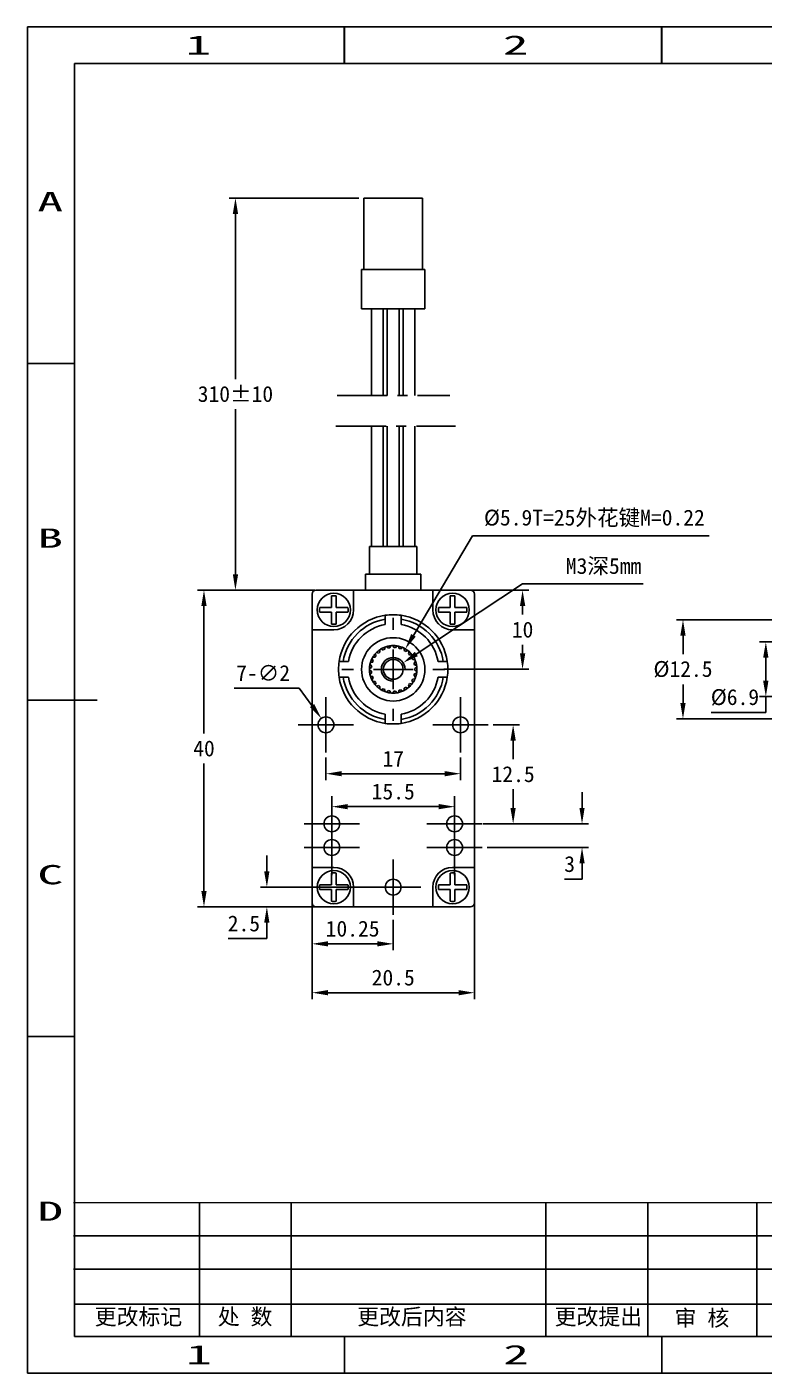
# Model space of a CAD drawing. Header units: millimetres. Extents: x 453 to 694, y 48 to 218.
# Drawn here: x 453.3 to 546.4, y 48.3 to 218.3 of the extents above; entities that cross this region are included whole.
import ezdxf
from ezdxf.enums import TextEntityAlignment as Align

# ---------------------------------------------------------------- set-up
doc = ezdxf.new("R2010")
doc.units = ezdxf.units.MM
doc.header["$PDSIZE"] = -1
doc.linetypes.add('CENTER', pattern=[10.16, 6.35, -1.27, 1.27, -1.27])
for name, color, linetype in [('中心线', 6, 'CENTER'), ('图框', 7, 'Continuous'), ('标注', 5, 'Continuous')]:
    doc.layers.add(name, color=color, linetype=linetype)
doc.styles.add('style1', font='', dxfattribs={"height": 3.5})
doc.styles.get('style1').set_extended_font_data('FangSong_GB2312')
doc.dimstyles.new('副本 Standard', dxfattribs={"dimtxt": 2, "dimasz": 2, "dimexe": 0.8, "dimexo": 0.625, "dimgap": 0.9, "dimtad": 1, "dimtih": 1, "dimtoh": 1, "dimdsep": 46, "dimtxsty": 'Standard', "dimcen": 0.09, "dimclrd": 5, "dimclre": 5, "dimadec": 3, "dimazin": 2, "dimtfac": 1, "dimtdec": 4, "dimtofl": 0, "dimtmove": 0, "dimatfit": 3, "dimfxl": 0, "dimtolj": 1, "dimtzin": 0, "dimarcsym": 0})

# ---------------------------------------------------------------- blocks, each defined once
blk = doc.blocks.new('SW_CENTERMARKSYMBOL_0')
at = {"layer": '图框', "color": 0}
for p, q in [((0, 5), (0, 6.5)), ((0, 0), (0, 2.5)), ((-5, 0), (-6.5, 0)), ((0, 0), (-2.5, 0)), ((0, 0), (0, -2.5)), ((0, 0), (2.5, 0)), ((5, 0), (6.5, 0)), ((0, -5), (0, -6.5))]:
    blk.add_line(p, q, dxfattribs=at)
blk = doc.blocks.new('SW_CENTERMARKSYMBOL_1')
at = {"layer": '图框', "color": 0}
for p, q in [((0, 2.5), (0, 3.5)), ((0, 0), (0, 2.5)), ((-2.5, 0), (-3.5, 0)), ((0, 0), (-2.5, 0)), ((0, 0), (0, -2.5)), ((0, 0), (2.5, 0)), ((2.5, 0), (3.5, 0)), ((0, -2.5), (0, -3.5))]:
    blk.add_line(p, q, dxfattribs=at)
blk = doc.blocks.new('SW_CENTERMARKSYMBOL_2')
at = {"layer": '图框', "color": 0}
for p, q in [((0, 2.5), (0, 3.5)), ((0, 0), (0, 2.5)), ((-2.5, 0), (-3.5, 0)), ((0, 0), (-2.5, 0)), ((0, 0), (0, -2.5)), ((0, 0), (2.5, 0)), ((2.5, 0), (3.5, 0)), ((0, -2.5), (0, -3.5))]:
    blk.add_line(p, q, dxfattribs=at)
blk = doc.blocks.new('SW_CENTERMARKSYMBOL_3')
at = {"layer": '图框', "color": 0}
for p, q in [((0, 2.5), (0, 3.5)), ((0, 0), (0, 2.5)), ((-2.5, 0), (-3.5, 0)), ((0, 0), (-2.5, 0)), ((0, 0), (0, -2.5)), ((0, 0), (2.5, 0)), ((2.5, 0), (3.5, 0)), ((0, -2.5), (0, -3.5))]:
    blk.add_line(p, q, dxfattribs=at)
blk = doc.blocks.new('SW_CENTERMARKSYMBOL_4')
at = {"layer": '图框', "color": 0}
for p, q in [((0, 2.5), (0, 3.5)), ((0, 0), (0, 2.5)), ((-2.5, 0), (-3.5, 0)), ((0, 0), (-2.5, 0)), ((0, 0), (0, -2.5)), ((0, 0), (2.5, 0)), ((2.5, 0), (3.5, 0)), ((0, -2.5), (0, -3.5))]:
    blk.add_line(p, q, dxfattribs=at)
blk = doc.blocks.new('SW_CENTERMARKSYMBOL_5')
at = {"layer": '图框', "color": 0}
for p, q in [((0, 2.5), (0, 3.5)), ((0, 0), (0, 2.5)), ((-2.5, 0), (-3.5, 0)), ((0, 0), (-2.5, 0)), ((0, 0), (0, -2.5)), ((0, 0), (2.5, 0)), ((2.5, 0), (3.5, 0)), ((0, -2.5), (0, -3.5))]:
    blk.add_line(p, q, dxfattribs=at)
blk = doc.blocks.new('SW_CENTERMARKSYMBOL_6')
at = {"layer": '图框', "color": 0}
for p, q in [((0, 2.5), (0, 3.5)), ((0, 0), (0, 2.5)), ((-2.5, 0), (-3.5, 0)), ((0, 0), (-2.5, 0)), ((0, 0), (0, -2.5)), ((0, 0), (2.5, 0)), ((2.5, 0), (3.5, 0)), ((0, -2.5), (0, -3.5))]:
    blk.add_line(p, q, dxfattribs=at)
blk = doc.blocks.new('SW_CENTERMARKSYMBOL_7')
at = {"layer": '图框', "color": 0}
for p, q in [((0, 2.5), (0, 3.5)), ((0, 0), (0, 2.5)), ((-2.5, 0), (-3.5, 0)), ((0, 0), (-2.5, 0)), ((0, 0), (0, -2.5)), ((0, 0), (2.5, 0)), ((2.5, 0), (3.5, 0)), ((0, -2.5), (0, -3.5))]:
    blk.add_line(p, q, dxfattribs=at)
blk = doc.blocks.new('*D108')
at = {"layer": 'Defpoints', "color": 0}
for p in [(490.34, 147.15), (475.69, 107.15), (490.34, 107.15)]:
    blk.add_point(p, dxfattribs=at)
at = {"layer": '标注', "color": 5, "lineweight": -2}
for p, q in [((489.72, 147.15), (474.89, 147.15)), ((475.69, 145.15), (475.69, 129.05)), ((475.69, 109.15), (475.69, 125.25)), ((489.72, 107.15), (474.89, 107.15))]:
    blk.add_line(p, q, dxfattribs=at)
at = {"layer": '标注', "color": 5}
for points in [[(475.36, 145.15), (476.02, 145.15), (475.69, 147.15)], [(475.36, 109.15), (476.02, 109.15), (475.69, 107.15)]]:
    blk.add_solid(points, dxfattribs=at)
at = {"layer": '标注', "color": 0, "insert": (475.69, 127.15), "char_height": 2, "attachment_point": 5}
blk.add_mtext('\\A1;40', dxfattribs=at)
blk = doc.blocks.new('*D109')
at = {"layer": 'Defpoints', "color": 0}
for p in [(489.34, 108.42), (509.84, 108.42), (509.84, 96.32)]:
    blk.add_point(p, dxfattribs=at)
at = {"layer": '标注', "color": 5, "lineweight": -2}
for p, q in [((489.34, 107.8), (489.34, 95.52)), ((509.84, 107.8), (509.84, 95.52)), ((491.34, 96.32), (507.84, 96.32))]:
    blk.add_line(p, q, dxfattribs=at)
at = {"layer": '标注', "color": 5}
for points in [[(491.34, 96.65), (491.34, 95.99), (489.34, 96.32)], [(507.84, 96.65), (507.84, 95.99), (509.84, 96.32)]]:
    blk.add_solid(points, dxfattribs=at)
at = {"layer": '标注', "color": 0, "insert": (499.59, 98.22), "char_height": 2, "attachment_point": 5}
blk.add_mtext('\\A1;20.5', dxfattribs=at)
blk = doc.blocks.new('*D110')
at = {"layer": 'Defpoints', "color": 0}
for p in [(489.34, 108.42), (499.59, 106.15), (489.34, 102.49)]:
    blk.add_point(p, dxfattribs=at)
at = {"layer": '标注', "color": 5, "lineweight": -2}
for p, q in [((489.34, 107.8), (489.34, 101.69)), ((499.59, 105.52), (499.59, 101.69)), ((497.59, 102.49), (491.34, 102.49))]:
    blk.add_line(p, q, dxfattribs=at)
at = {"layer": '标注', "color": 5}
for points in [[(491.34, 102.82), (491.34, 102.16), (489.34, 102.49)], [(497.59, 102.82), (497.59, 102.16), (499.59, 102.49)]]:
    blk.add_solid(points, dxfattribs=at)
at = {"layer": '标注', "color": 0, "insert": (494.46, 104.39), "char_height": 2, "attachment_point": 5}
blk.add_mtext('\\A1;10.25', dxfattribs=at)
blk = doc.blocks.new('*D111')
at = {"layer": 'Defpoints', "color": 0}
for p in [(503.09, 109.65), (483.63, 107.15), (490.74, 107.15)]:
    blk.add_point(p, dxfattribs=at)
at = {"layer": '标注', "color": 5, "lineweight": -2}
for p, q in [((483.63, 111.65), (483.63, 113.65)), ((502.46, 109.65), (482.83, 109.65)), ((490.11, 107.15), (482.83, 107.15)), ((483.63, 105.15), (483.63, 103.15)), ((483.63, 103.15), (478.73, 103.15))]:
    blk.add_line(p, q, dxfattribs=at)
at = {"layer": '标注', "color": 5}
for points in [[(483.29, 111.65), (483.96, 111.65), (483.63, 109.65)], [(483.29, 105.15), (483.96, 105.15), (483.63, 107.15)]]:
    blk.add_solid(points, dxfattribs=at)
at = {"layer": '标注', "color": 0, "insert": (480.73, 105.05), "char_height": 2, "attachment_point": 5}
blk.add_mtext('\\A1;2.5', dxfattribs=at)
blk = doc.blocks.new('*D112')
at = {"layer": 'Defpoints', "color": 0}
for p in [(510.84, 117.65), (510.84, 114.65), (523.43, 114.65)]:
    blk.add_point(p, dxfattribs=at)
at = {"layer": '标注', "color": 5, "lineweight": -2}
for p, q in [((523.43, 119.65), (523.43, 121.65)), ((511.46, 117.65), (524.23, 117.65)), ((511.46, 114.65), (524.23, 114.65)), ((523.43, 112.65), (523.43, 110.65)), ((523.43, 110.65), (521.2, 110.65))]:
    blk.add_line(p, q, dxfattribs=at)
at = {"layer": '标注', "color": 5}
for points in [[(523.1, 119.65), (523.76, 119.65), (523.43, 117.65)], [(523.1, 112.65), (523.76, 112.65), (523.43, 114.65)]]:
    blk.add_solid(points, dxfattribs=at)
at = {"layer": '标注', "color": 0, "insert": (521.86, 112.55), "char_height": 2, "attachment_point": 5}
blk.add_mtext('\\A1;3', dxfattribs=at)
blk = doc.blocks.new('*D113')
at = {"layer": 'Defpoints', "color": 0}
for p in [(511.59, 130.15), (510.34, 117.65), (514.73, 117.65)]:
    blk.add_point(p, dxfattribs=at)
at = {"layer": '标注', "color": 5, "lineweight": -2}
for p, q in [((512.21, 130.15), (515.53, 130.15)), ((514.73, 128.15), (514.73, 125.8)), ((514.73, 119.65), (514.73, 122)), ((510.96, 117.65), (515.53, 117.65))]:
    blk.add_line(p, q, dxfattribs=at)
at = {"layer": '标注', "color": 5}
for points in [[(514.39, 128.15), (515.06, 128.15), (514.73, 130.15)], [(514.39, 119.65), (515.06, 119.65), (514.73, 117.65)]]:
    blk.add_solid(points, dxfattribs=at)
at = {"layer": '标注', "color": 0, "insert": (514.73, 123.9), "char_height": 2, "attachment_point": 5}
blk.add_mtext('\\A1;12.5', dxfattribs=at)
blk = doc.blocks.new('*D114')
at = {"layer": 'Defpoints', "color": 0}
for p in [(491.09, 126.65), (508.09, 126.65), (491.09, 123.97)]:
    blk.add_point(p, dxfattribs=at)
at = {"layer": '标注', "color": 5, "lineweight": -2}
for p, q in [((491.09, 126.02), (491.09, 123.17)), ((508.09, 126.02), (508.09, 123.17)), ((506.09, 123.97), (493.09, 123.97))]:
    blk.add_line(p, q, dxfattribs=at)
at = {"layer": '标注', "color": 5}
for points in [[(493.09, 124.3), (493.09, 123.64), (491.09, 123.97)], [(506.09, 124.3), (506.09, 123.64), (508.09, 123.97)]]:
    blk.add_solid(points, dxfattribs=at)
at = {"layer": '标注', "color": 0, "insert": (499.59, 125.87), "char_height": 2, "attachment_point": 5}
blk.add_mtext('\\A1;17', dxfattribs=at)
blk = doc.blocks.new('*D115')
at = {"layer": 'Defpoints', "color": 0}
for p in [(507.34, 119.81), (491.84, 112.82), (507.34, 112.82)]:
    blk.add_point(p, dxfattribs=at)
at = {"layer": '标注', "color": 5, "lineweight": -2}
for p, q in [((491.84, 113.45), (491.84, 120.61)), ((493.84, 119.81), (505.34, 119.81)), ((507.34, 113.45), (507.34, 120.61))]:
    blk.add_line(p, q, dxfattribs=at)
at = {"layer": '标注', "color": 5}
for points in [[(493.84, 120.14), (493.84, 119.48), (491.84, 119.81)], [(505.34, 120.14), (505.34, 119.48), (507.34, 119.81)]]:
    blk.add_solid(points, dxfattribs=at)
at = {"layer": '标注', "color": 0, "insert": (499.59, 121.71), "char_height": 2, "attachment_point": 5}
blk.add_mtext('\\A1;15.5', dxfattribs=at)
blk = doc.blocks.new('*D116')
at = {"layer": 'Defpoints', "color": 0}
for p in [(504.59, 147.15), (515.92, 147.15), (505.34, 137.15)]:
    blk.add_point(p, dxfattribs=at)
at = {"layer": '标注', "color": 5, "lineweight": -2}
for p, q in [((505.21, 147.15), (516.72, 147.15)), ((515.92, 145.15), (515.92, 144.05)), ((515.92, 139.15), (515.92, 140.25)), ((505.96, 137.15), (516.72, 137.15))]:
    blk.add_line(p, q, dxfattribs=at)
at = {"layer": '标注', "color": 5}
for points in [[(515.59, 145.15), (516.26, 145.15), (515.92, 147.15)], [(515.59, 139.15), (516.26, 139.15), (515.92, 137.15)]]:
    blk.add_solid(points, dxfattribs=at)
at = {"layer": '标注', "color": 0, "insert": (515.92, 142.15), "char_height": 2, "attachment_point": 5}
blk.add_mtext('\\A1;10', dxfattribs=at)
blk = doc.blocks.new('*D117')
at = {"layer": 'Defpoints', "color": 0}
for p in [(490.5, 130.96), (491.67, 129.34)]:
    blk.add_point(p, dxfattribs=at)
at = {"layer": '标注', "color": 5, "lineweight": -2}
for p, q in [((479.5, 134.78), (487.73, 134.78)), ((487.73, 134.78), (489.33, 132.58)), ((491, 130.15), (491.18, 130.15)), ((491.09, 130.06), (491.09, 130.24))]:
    blk.add_line(p, q, dxfattribs=at)
at = {"layer": '标注', "color": 5}
blk.add_solid([(489.6, 132.77), (489.06, 132.38), (490.5, 130.96)], dxfattribs=at)
at = {"layer": '标注', "color": 0, "insert": (483.16, 136.68), "char_height": 2, "attachment_point": 5}
blk.add_mtext('\\A1;7-∅2', dxfattribs=at)
blk = doc.blocks.new('*D122')
at = {"layer": 'Defpoints', "color": 0}
for p in [(562.22, 140.6), (546.64, 133.7), (562.22, 133.7)]:
    blk.add_point(p, dxfattribs=at)
at = {"layer": '标注', "color": 5, "lineweight": -2}
for p, q in [((561.59, 140.6), (545.84, 140.6)), ((546.64, 138.6), (546.64, 135.7)), ((561.59, 133.7), (545.84, 133.7)), ((546.64, 133.7), (546.64, 131.7)), ((546.64, 131.7), (539.74, 131.7))]:
    blk.add_line(p, q, dxfattribs=at)
at = {"layer": '标注', "color": 5}
for points in [[(546.3, 138.6), (546.97, 138.6), (546.64, 140.6)], [(546.3, 135.7), (546.97, 135.7), (546.64, 133.7)]]:
    blk.add_solid(points, dxfattribs=at)
at = {"layer": '标注', "color": 0, "insert": (542.74, 133.6), "char_height": 2, "attachment_point": 5}
blk.add_mtext('\\A1;%%C6.9', dxfattribs=at)
blk = doc.blocks.new('*D123')
at = {"layer": 'Defpoints', "color": 0}
for p in [(562.32, 143.4), (536.18, 130.9), (562.32, 130.9)]:
    blk.add_point(p, dxfattribs=at)
at = {"layer": '标注', "color": 5, "lineweight": -2}
for p, q in [((561.69, 143.4), (535.38, 143.4)), ((536.18, 141.4), (536.18, 139.05)), ((536.18, 132.9), (536.18, 135.25)), ((561.69, 130.9), (535.38, 130.9))]:
    blk.add_line(p, q, dxfattribs=at)
at = {"layer": '标注', "color": 5}
for points in [[(535.84, 141.4), (536.51, 141.4), (536.18, 143.4)], [(535.84, 132.9), (536.51, 132.9), (536.18, 130.9)]]:
    blk.add_solid(points, dxfattribs=at)
at = {"layer": '标注', "color": 0, "insert": (536.18, 137.15), "char_height": 2, "attachment_point": 5}
blk.add_mtext('\\A1;%%C12.5', dxfattribs=at)
blk = doc.blocks.new('*D131')
at = {"layer": 'Defpoints', "color": 0}
for p in [(479.66, 196.65), (495.89, 196.65), (490.34, 147.15)]:
    blk.add_point(p, dxfattribs=at)
at = {"layer": '标注', "color": 5, "lineweight": -2}
for p, q in [((495.26, 196.65), (478.86, 196.65)), ((479.66, 194.65), (479.66, 173.8)), ((479.66, 149.15), (479.66, 170)), ((489.72, 147.15), (478.86, 147.15))]:
    blk.add_line(p, q, dxfattribs=at)
at = {"layer": '标注', "color": 5}
for points in [[(479.33, 194.65), (480, 194.65), (479.66, 196.65)], [(479.33, 149.15), (480, 149.15), (479.66, 147.15)]]:
    blk.add_solid(points, dxfattribs=at)
at = {"layer": '标注', "color": 0, "insert": (479.66, 171.9), "char_height": 2, "attachment_point": 5}
blk.add_mtext('\\A1;310%%P10', dxfattribs=at)
blk = doc.blocks.new('*D132')
at = {"layer": 'Defpoints', "color": 0}
for p in [(500.84, 137.97), (498.34, 136.32)]:
    blk.add_point(p, dxfattribs=at)
at = {"layer": '标注', "color": 5, "lineweight": -2}
for p, q in [((515.9, 147.96), (502.5, 139.08)), ((531.14, 147.96), (515.9, 147.96)), ((499.5, 137.15), (499.68, 137.15)), ((499.59, 137.06), (499.59, 137.24))]:
    blk.add_line(p, q, dxfattribs=at)
at = {"layer": '标注', "color": 5}
blk.add_solid([(502.32, 139.36), (502.69, 138.8), (500.84, 137.97)], dxfattribs=at)
at = {"layer": '标注', "color": 0, "insert": (526.15, 150.1), "char_height": 2, "attachment_point": 5}
blk.add_mtext('\\A1;{\\fSimSun|b0|i0|c134|p2;M3深5mm}', dxfattribs=at)
blk = doc.blocks.new('*D133')
at = {"layer": 'Defpoints', "color": 0}
for p in [(501.12, 139.73), (498.05, 134.57)]:
    blk.add_point(p, dxfattribs=at)
at = {"layer": '标注', "color": 5, "lineweight": -2}
for p, q in [((509.6, 153.99), (502.14, 141.44)), ((539.49, 153.99), (509.6, 153.99)), ((499.5, 137.15), (499.68, 137.15)), ((499.59, 137.06), (499.59, 137.24))]:
    blk.add_line(p, q, dxfattribs=at)
blk.add_arc((499.59, 137.15), 3, 333.6442, 74.5604, dxfattribs=at)
at = {"layer": '标注', "color": 5}
blk.add_solid([(501.85, 141.61), (502.43, 141.27), (501.12, 139.73)], dxfattribs=at)
at = {"layer": '标注', "color": 0, "insert": (524.99, 156.19), "char_height": 2, "attachment_point": 5}
blk.add_mtext('\\A1;%%C{\\fSimSun|b0|i0|c134|p2;5.9T=25外花键M=0.22}', dxfattribs=at)

msp = doc.modelspace()

# ---------------------------------------------------------------- linework, layer by layer
at = {"color": 5, "linetype": 'Continuous'}
for p, q in [((453.393, 48.296), (453.393, 218.256)), ((453.393, 218.256), (693.766, 218.256)), ((493.393, 213.637), (493.393, 218.256)), ((493.455, 218.256), (493.455, 213.637)), ((533.455, 213.637), (533.455, 218.256)), ((533.517, 218.256), (533.517, 213.637)), ((453.331, 213.637), (453.393, 213.637)), ((453.393, 175.766), (459.321, 175.766)), ((453.393, 133.276), (462.199, 133.276)), ((453.393, 90.786), (459.321, 90.786)), ((475.128, 69.843), (475.128, 52.915)), ((486.71, 69.843), (486.71, 52.915)), ((518.875, 69.843), (518.875, 52.915)), ((531.753, 69.843), (531.753, 52.915)), ((545.496, 69.843), (545.496, 52.915)), ((459.221, 65.644), (573.541, 65.644)), ((459.221, 61.401), (573.541, 61.401)), ((459.321, 57.004), (573.541, 57.004)), ((493.455, 48.296), (493.455, 52.915)), ((533.517, 48.296), (533.517, 52.915)), ((453.393, 48.296), (693.766, 48.296))]:
    msp.add_line(p, q, dxfattribs=at)
at = {"color": 7, "linetype": 'Continuous'}
for p, q in [((459.321, 213.637), (459.321, 52.915)), ((459.321, 213.637), (685.672, 213.637)), ((459.321, 52.915), (685.672, 52.915))]:
    msp.add_line(p, q, dxfattribs=at)
at = {"color": 7, "linetype": 'Continuous', "lineweight": 25}
for p, q in [((495.887, 196.646), (495.887, 187.646)), ((495.887, 196.646), (503.287, 196.646)), ((503.287, 196.646), (503.287, 187.646)), ((495.587, 187.646), (503.587, 187.646)), ((495.587, 187.646), (495.587, 182.646)), ((503.587, 187.646), (503.587, 182.646)), ((495.587, 182.646), (503.587, 182.646)), ((496.837, 182.646), (496.837, 171.736)), ((498.337, 171.736), (498.337, 182.646)), ((498.837, 182.646), (498.837, 171.736)), ((500.337, 171.736), (500.337, 182.646)), ((500.837, 182.646), (500.837, 171.736)), ((502.337, 171.736), (502.337, 182.646)), ((496.837, 167.856), (496.837, 152.646)), ((498.337, 152.646), (498.337, 167.856)), ((498.837, 167.856), (498.837, 152.646)), ((500.337, 152.646), (500.337, 167.856)), ((500.837, 167.856), (500.837, 152.646)), ((502.337, 152.646), (502.337, 167.856)), ((496.587, 152.646), (496.587, 149.146)), ((496.587, 152.646), (502.587, 152.646)), ((502.587, 152.646), (502.587, 149.146)), ((496.087, 149.146), (503.087, 149.146)), ((496.087, 149.146), (496.087, 147.146)), ((503.087, 149.146), (503.087, 147.146)), ((489.337, 146.646), (489.337, 142.146)), ((494.587, 147.146), (489.837, 147.146)), ((491.787, 146.421), (491.787, 144.946)), ((492.387, 144.946), (492.387, 146.421)), ((504.587, 147.146), (494.587, 147.146)), ((494.587, 144.646), (494.587, 147.146)), ((504.587, 147.146), (504.587, 144.646)), ((509.337, 147.146), (504.587, 147.146)), ((506.787, 146.421), (506.787, 144.946)), ((507.387, 144.946), (507.387, 146.421)), ((509.837, 142.146), (509.837, 146.646)), ((491.787, 144.946), (490.313, 144.946)), ((493.862, 144.946), (492.387, 144.946)), ((506.787, 144.946), (505.313, 144.946)), ((508.862, 144.946), (507.387, 144.946)), ((490.313, 144.346), (491.787, 144.346)), ((491.787, 144.346), (491.787, 142.871)), ((492.387, 142.871), (492.387, 144.346)), ((492.387, 144.346), (493.862, 144.346)), ((498.587, 143.467), (498.587, 142.808)), ((500.587, 142.808), (500.587, 143.467)), ((505.313, 144.346), (506.787, 144.346)), ((506.787, 144.346), (506.787, 142.871)), ((507.387, 144.346), (508.862, 144.346)), ((507.387, 142.871), (507.387, 144.346)), ((489.337, 142.146), (489.337, 112.146)), ((489.337, 142.146), (492.087, 142.146)), ((507.087, 142.146), (509.837, 142.146)), ((509.837, 112.146), (509.837, 142.146)), ((497.917, 139.33), (497.88, 139.613)), ((498.083, 139.741), (498.322, 139.588)), ((498.513, 139.677), (498.547, 139.96)), ((498.775, 140.034), (498.969, 139.826)), ((499.176, 139.865), (499.279, 140.13)), ((499.519, 140.145), (499.655, 139.895)), ((499.865, 139.882), (500.031, 140.113)), ((500.267, 140.068), (500.337, 139.792)), ((500.537, 139.727), (500.755, 139.909)), ((500.972, 139.807), (500.971, 139.523)), ((501.149, 139.41), (501.406, 139.532)), ((501.591, 139.379), (501.519, 139.104)), ((493.925, 138.146), (493.266, 138.146)), ((496.874, 137.595), (496.654, 137.775)), ((496.714, 138.008), (496.994, 138.06)), ((497.071, 138.255), (496.903, 138.485)), ((497.018, 138.695), (497.302, 138.676)), ((497.426, 138.846), (497.32, 139.11)), ((497.484, 139.285), (497.755, 139.196)), ((501.663, 138.95), (501.942, 139.005)), ((502.083, 138.811), (501.945, 138.562)), ((502.046, 138.378), (502.33, 138.361)), ((502.419, 138.138), (502.223, 137.931)), ((502.275, 137.727), (502.546, 137.641)), ((505.909, 138.146), (505.25, 138.146)), ((493.266, 136.146), (493.925, 136.146)), ((496.59, 137.266), (496.848, 137.386)), ((496.848, 136.906), (496.59, 137.026)), ((496.654, 136.517), (496.874, 136.697)), ((496.994, 136.232), (496.714, 136.284)), ((496.903, 135.807), (497.071, 136.036)), ((502.223, 136.361), (502.419, 136.154)), ((502.546, 136.651), (502.275, 136.564)), ((502.576, 137.403), (502.335, 137.251)), ((502.335, 137.041), (502.576, 136.889)), ((505.25, 136.146), (505.909, 136.146)), ((497.302, 135.616), (497.018, 135.597)), ((497.32, 135.181), (497.426, 135.446)), ((497.755, 135.096), (497.484, 135.006)), ((497.88, 134.679), (497.917, 134.962)), ((498.322, 134.704), (498.083, 134.551)), ((498.547, 134.332), (498.513, 134.615)), ((498.969, 134.466), (498.775, 134.258)), ((499.279, 134.162), (499.176, 134.427)), ((499.655, 134.397), (499.519, 134.147)), ((500.031, 134.179), (499.865, 134.41)), ((500.337, 134.5), (500.267, 134.224)), ((500.755, 134.383), (500.537, 134.565)), ((500.971, 134.769), (500.972, 134.485)), ((501.406, 134.76), (501.149, 134.882)), ((501.519, 135.188), (501.591, 134.913)), ((501.942, 135.287), (501.663, 135.342)), ((501.945, 135.73), (502.083, 135.481)), ((502.33, 135.931), (502.046, 135.914)), ((498.587, 131.484), (498.587, 130.825)), ((500.587, 130.825), (500.587, 131.484)), ((492.087, 112.146), (489.337, 112.146)), ((489.337, 112.146), (489.337, 107.646)), ((491.787, 111.421), (491.787, 109.946)), ((492.387, 109.946), (492.387, 111.421)), ((506.787, 111.421), (506.787, 109.946)), ((509.837, 112.146), (507.087, 112.146)), ((507.387, 109.946), (507.387, 111.421)), ((509.837, 107.646), (509.837, 112.146)), ((491.787, 109.946), (490.313, 109.946)), ((490.313, 109.346), (491.787, 109.346)), ((491.787, 109.346), (491.787, 107.871)), ((493.862, 109.946), (492.387, 109.946)), ((492.387, 107.871), (492.387, 109.346)), ((492.387, 109.346), (493.862, 109.346)), ((494.587, 107.146), (494.587, 109.646)), ((504.587, 109.646), (504.587, 107.146)), ((506.787, 109.946), (505.313, 109.946)), ((505.313, 109.346), (506.787, 109.346)), ((506.787, 109.346), (506.787, 107.871)), ((508.862, 109.946), (507.387, 109.946)), ((507.387, 107.871), (507.387, 109.346)), ((507.387, 109.346), (508.862, 109.346)), ((489.837, 107.146), (494.587, 107.146)), ((494.587, 107.146), (504.587, 107.146)), ((504.587, 107.146), (509.337, 107.146))]:
    msp.add_line(p, q, dxfattribs=at)
for p, q in [((459.321, 97.597), (459.321, 52.915)), ((459.321, 52.915), (520.375, 52.915)), ((520.375, 52.915), (573.226, 52.915))]:
    msp.add_line(p, q)
for centre, radius in [((492.087, 144.646), 2.1), ((507.087, 144.646), 2.1), ((499.587, 137.146), 4), ((499.587, 137.146), 1.25), ((491.087, 130.146), 1), ((508.087, 130.146), 1), ((491.837, 117.646), 1), ((507.337, 117.646), 1), ((491.837, 114.646), 1), ((507.337, 114.646), 1), ((492.087, 109.646), 2.1), ((499.587, 109.646), 1), ((507.087, 109.646), 2.1)]:
    msp.add_circle(centre, radius, dxfattribs=at)
for centre, radius, start, end in [((489.837, 146.646), 0.5, 90, 180), ((492.087, 144.646), 1.8, 80.40593, 99.59407), ((507.087, 144.646), 1.8, 80.40593, 99.59407), ((509.337, 146.646), 0.5, 0, 90), ((492.087, 144.646), 1.8, 170.40593, 189.59407), ((492.087, 144.646), 2.5, 270, 0), ((492.087, 144.646), 1.8, 350.40593, 9.59407), ((507.087, 144.646), 2.5, 180, 270), ((507.087, 144.646), 1.8, 170.40593, 189.59407), ((507.087, 144.646), 1.8, 350.40593, 9.59407), ((492.087, 144.646), 1.8, 260.40593, 279.59407), ((499.587, 137.146), 6.9, 98.33308, 171.66692), ((499.587, 137.146), 6.4, 98.9893, 171.0107), ((499.587, 137.146), 5.75, 100.01541, 169.98459), ((499.587, 137.146), 6.9, 81.66692, 98.33308), ((499.587, 137.146), 6.9, 8.33308, 81.66692), ((499.587, 137.146), 6.4, 8.9893, 81.0107), ((499.587, 137.146), 5.75, 10.01541, 79.98459), ((507.087, 144.646), 1.8, 260.40593, 279.59407), ((499.587, 137.146), 3, 124.69244, 134.50756), ((499.587, 137.146), 3, 120.10756, 124.69244), ((499.587, 137.146), 3, 110.29244, 120.10756), ((499.587, 137.146), 2.75, 113.00673, 117.39327), ((499.587, 137.146), 3, 105.70756, 110.29244), ((499.587, 137.146), 3, 95.89244, 105.70756), ((499.587, 137.146), 2.75, 98.60673, 102.99327), ((499.587, 137.146), 3, 91.30756, 95.89244), ((499.587, 137.146), 3, 81.49244, 91.30756), ((499.587, 137.146), 2.75, 84.20673, 88.59327), ((499.587, 137.146), 3, 76.90756, 81.49244), ((499.587, 137.146), 3, 67.09244, 76.90756), ((499.587, 137.146), 2.75, 69.80673, 74.19327), ((499.587, 137.146), 3, 62.50756, 67.09244), ((499.587, 137.146), 2.75, 55.40673, 59.79327), ((499.587, 137.146), 3, 52.69244, 62.50756), ((499.587, 137.146), 3, 48.10756, 52.69244), ((499.587, 137.146), 3, 38.29244, 48.10756), ((499.587, 137.146), 6.9, 171.66692, 188.33308), ((499.587, 137.146), 3, 167.89244, 177.70756), ((499.587, 137.146), 3, 163.30756, 167.89244), ((499.587, 137.146), 3, 153.49244, 163.30756), ((499.587, 137.146), 3, 148.90756, 153.49244), ((499.587, 137.146), 2.75, 156.20673, 160.59327), ((499.587, 137.146), 3, 139.09244, 148.90756), ((499.587, 137.146), 2.75, 141.80673, 146.19327), ((499.587, 137.146), 3, 134.50756, 139.09244), ((499.587, 137.146), 2.75, 127.40673, 131.79327), ((499.587, 137.146), 1.5, 0, 270), ((499.587, 137.146), 2.75, 41.00673, 45.39327), ((499.587, 137.146), 3, 33.70756, 38.29244), ((499.587, 137.146), 2.75, 26.60673, 30.99327), ((499.587, 137.146), 3, 23.89244, 33.70756), ((499.587, 137.146), 2.75, 12.20673, 16.59327), ((499.587, 137.146), 3, 19.30756, 23.89244), ((499.587, 137.146), 3, 9.49244, 19.30756), ((499.587, 137.146), 6.9, 351.66692, 8.33308), ((499.587, 137.146), 6.9, 188.33308, 261.66692), ((499.587, 137.146), 6.4, 188.9893, 261.0107), ((499.587, 137.146), 5.75, 190.01541, 259.98459), ((499.587, 137.146), 3, 177.70756, 182.29244), ((499.587, 137.146), 3, 182.29244, 192.10756), ((499.587, 137.146), 3, 192.10756, 196.69244), ((499.587, 137.146), 3, 196.69244, 206.50756), ((499.587, 137.146), 2.75, 170.60673, 174.99327), ((499.587, 137.146), 2.75, 185.00673, 189.39327), ((499.587, 137.146), 2.75, 199.40673, 203.79327), ((499.587, 137.146), 5.75, 280.01541, 349.98459), ((499.587, 137.146), 6.4, 278.9893, 351.0107), ((499.587, 137.146), 6.9, 278.33308, 351.66692), ((499.587, 137.146), 2.75, 343.40673, 347.79327), ((499.587, 137.146), 3, 336.10756, 340.69244), ((499.587, 137.146), 2.75, 357.80673, 2.19327), ((499.587, 137.146), 3, 340.69244, 350.50756), ((499.587, 137.146), 3, 4.90756, 9.49244), ((499.587, 137.146), 3, 350.50756, 355.09244), ((499.587, 137.146), 3, 355.09244, 4.90756), ((499.587, 137.146), 3, 206.50756, 211.09244), ((499.587, 137.146), 3, 211.09244, 220.90756), ((499.587, 137.146), 2.75, 213.80673, 218.19327), ((499.587, 137.146), 3, 220.90756, 225.49244), ((499.587, 137.146), 3, 225.49244, 235.30756), ((499.587, 137.146), 2.75, 228.20673, 232.59327), ((499.587, 137.146), 3, 235.30756, 239.89244), ((499.587, 137.146), 3, 239.89244, 249.70756), ((499.587, 137.146), 2.75, 242.60673, 246.99327), ((499.587, 137.146), 3, 249.70756, 254.29244), ((499.587, 137.146), 2.75, 257.00673, 261.39327), ((499.587, 137.146), 2.75, 271.40673, 275.79327), ((499.587, 137.146), 3, 283.09244, 292.90756), ((499.587, 137.146), 2.75, 285.80673, 290.19327), ((499.587, 137.146), 3, 292.90756, 297.49244), ((499.587, 137.146), 2.75, 300.20673, 304.59327), ((499.587, 137.146), 3, 297.49244, 307.30756), ((499.587, 137.146), 3, 307.30756, 311.89244), ((499.587, 137.146), 2.75, 314.60673, 318.99327), ((499.587, 137.146), 3, 311.89244, 321.70756), ((499.587, 137.146), 3, 321.70756, 326.29244), ((499.587, 137.146), 2.75, 329.00673, 333.39327), ((499.587, 137.146), 3, 326.29244, 336.10756), ((499.587, 137.146), 3, 254.29244, 264.10756), ((499.587, 137.146), 3, 264.10756, 268.69244), ((499.587, 137.146), 3, 268.69244, 278.50756), ((499.587, 137.146), 3, 278.50756, 283.09244), ((499.587, 137.146), 6.9, 261.66692, 278.33308), ((492.087, 109.646), 1.8, 80.40593, 99.59407), ((492.087, 109.646), 2.5, 0, 90), ((507.087, 109.646), 2.5, 90, 180), ((507.087, 109.646), 1.8, 80.40593, 99.59407), ((492.087, 109.646), 1.8, 170.40593, 189.59407), ((492.087, 109.646), 1.8, 350.40593, 9.59407), ((507.087, 109.646), 1.8, 170.40593, 189.59407), ((507.087, 109.646), 1.8, 350.40593, 9.59407), ((489.837, 107.646), 0.5, 180, 270), ((492.087, 109.646), 1.8, 260.40593, 279.59407), ((507.087, 109.646), 1.8, 260.40593, 279.59407), ((509.337, 107.646), 0.5, 270, 0)]:
    msp.add_arc(centre, radius, start, end, dxfattribs=at)
for points in [[(498.587, 143.973), (498.587, 143.805), (498.587, 143.636), (498.587, 143.467)], [(500.587, 143.467), (500.587, 143.636), (500.587, 143.805), (500.587, 143.973)], [(493.266, 138.146), (493.097, 138.146), (492.929, 138.146), (492.76, 138.146)], [(506.415, 138.146), (506.246, 138.146), (506.078, 138.146), (505.909, 138.146)], [(492.76, 136.146), (492.929, 136.146), (493.097, 136.146), (493.266, 136.146)], [(505.909, 136.146), (506.078, 136.146), (506.246, 136.146), (506.415, 136.146)], [(498.587, 130.825), (498.587, 130.656), (498.587, 130.487), (498.587, 130.319)], [(500.587, 130.319), (500.587, 130.487), (500.587, 130.656), (500.587, 130.825)]]:
    msp.add_open_spline(points, degree=3, dxfattribs=at)
at = {"layer": '中心线'}
for p, q in [((492.491, 171.736), (506.726, 171.736)), ((492.347, 167.856), (507.445, 167.856))]:
    msp.add_line(p, q, dxfattribs=at)
at = {"layer": '标注', "color": 0, "lineweight": 13}
msp.add_line((459.221, 69.843), (573.541, 69.843), dxfattribs=at)

# ---------------------------------------------------------------- block references
at = {"layer": '中心线', "rotation": 90}
for name, p in [('SW_CENTERMARKSYMBOL_0', (499.587, 137.146)), ('SW_CENTERMARKSYMBOL_1', (491.087, 130.146)), ('SW_CENTERMARKSYMBOL_7', (508.087, 130.146)), ('SW_CENTERMARKSYMBOL_5', (491.837, 117.646)), ('SW_CENTERMARKSYMBOL_2', (507.337, 117.646)), ('SW_CENTERMARKSYMBOL_4', (491.837, 114.646)), ('SW_CENTERMARKSYMBOL_3', (507.337, 114.646)), ('SW_CENTERMARKSYMBOL_6', (499.587, 109.646))]:
    msp.add_blockref(name, p, dxfattribs=at)

# ---------------------------------------------------------------- texts
at = {"color": 5, "linetype": 'Continuous'}
for s, width, p, p2 in [('1', 3.99672, (473.362, 214.754), (476.599, 214.754)), ('2', 1.99836, (513.424, 214.754), (516.661, 214.754)), ('A', 1.99836, (454.655, 194.988), (457.893, 194.988)), ('B', 1.99836, (454.655, 152.498), (457.893, 152.498)), ('C', 1.99836, (454.655, 110.008), (457.893, 110.008)), ('D', 1.99836, (454.655, 67.518), (457.893, 67.518)), ('1', 3.99672, (473.424, 49.413), (476.661, 49.413)), ('2', 1.99836, (513.486, 49.413), (516.723, 49.413))]:
    msp.add_text(s, height=2.43, dxfattribs=dict(at, width=width)).set_placement(p, p2, align=Align.FIT)
at = {"color": 0, "lineweight": 13, "char_height": 2.025, "attachment_point": 1, "style": 'style1'}
for s, insert, width in [('更改标记', (461.893, 56.42), 18.22758), ('处 数', (477.429, 56.42), 18.22758), ('更改后内容', (495.039, 56.42), 19.00001), ('更改提出', (519.968, 56.42), 16.68272), ('审 核', (535.121, 56.266), 12.97507)]:
    msp.add_mtext(s, dxfattribs=dict(at, insert=insert, width=width))

# ---------------------------------------------------------------- dimensions: what is measured, and where the dimension line sits
at = {"layer": '标注', "color": 0}
for base, p1, p2, text, picture, middle in [((479.663, 196.646), (490.343, 147.146), (495.887, 196.646), '310%%P10', '*D131', (479.663, 171.896)), ((536.177, 130.896), (562.318, 143.396), (562.318, 130.896), '%%C<>', '*D123', (536.177, 137.146)), ((546.637, 133.696), (562.218, 140.596), (562.218, 133.696), '%%C<>', '*D122', (542.737, 133.596))]:
    dim = msp.add_linear_dim(base=base, p1=p1, p2=p2, angle=90, text=text, dimstyle='副本 Standard', dxfattribs=at)
    dim.commit()
    dim.dimension.update_dxf_attribs({"geometry": picture, "text_midpoint": middle})
for p1, p2, text, picture, middle in [((498.055, 134.567), (501.12, 139.725), '%%C{\\fSimSun|b0|i0|c134|p2;5.9T=25外花键M=0.22}', '*D133', (524.994, 153.991)), ((498.337, 136.317), (500.838, 137.975), '{\\fSimSun|b0|i0|c134|p2;M3深5mm}', '*D132', (526.151, 147.962)), ((491.674, 129.336), (490.501, 130.956), '7-<>', '*D117', (483.164, 134.782))]:
    dim = msp.add_diameter_dim_2p(p1=p1, p2=p2, text=text, dimstyle='副本 Standard', dxfattribs=at)
    dim.commit()
    dim.dimension.update_dxf_attribs({"geometry": picture, "text_midpoint": middle, "dimtype": 163})
for base, p1, p2, picture, middle in [((475.689, 107.146), (490.343, 147.146), (490.343, 107.146), '*D108', (475.689, 127.146)), ((515.923, 147.146), (505.337, 137.146), (504.587, 147.146), '*D116', (515.923, 142.146)), ((514.725, 117.646), (511.587, 130.146), (510.337, 117.646), '*D113', (514.725, 123.896)), ((523.432, 114.646), (510.837, 117.646), (510.837, 114.646), '*D112', (521.865, 110.646))]:
    dim = msp.add_linear_dim(base=base, p1=p1, p2=p2, angle=90, dimstyle='副本 Standard', dxfattribs=at)
    dim.commit()
    dim.dimension.update_dxf_attribs({"geometry": picture, "text_midpoint": middle, "dimtype": 160})
dim = msp.add_linear_dim(base=(491.087, 123.97), p1=(508.087, 126.646), p2=(491.087, 126.646), dimstyle='副本 Standard', dxfattribs=at)
dim.commit()
dim.dimension.update_dxf_attribs({"geometry": '*D114', "text_midpoint": (499.587, 125.87)})
for base, p1, p2, picture, middle in [((507.337, 119.809), (491.837, 112.821), (507.337, 112.821), '*D115', (499.587, 119.809)), ((509.837, 96.319), (489.337, 108.423), (509.837, 108.423), '*D109', (499.587, 96.319)), ((489.337, 102.49), (499.587, 106.146), (489.337, 108.423), '*D110', (494.462, 102.49))]:
    dim = msp.add_linear_dim(base=base, p1=p1, p2=p2, dimstyle='副本 Standard', dxfattribs=at)
    dim.commit()
    dim.dimension.update_dxf_attribs({"geometry": picture, "text_midpoint": middle, "dimtype": 160})
dim = msp.add_linear_dim(base=(483.626, 107.146), p1=(503.087, 109.646), p2=(490.737, 107.146), angle=90, dimstyle='副本 Standard', dxfattribs=at)
dim.commit()
dim.dimension.update_dxf_attribs({"geometry": '*D111', "text_midpoint": (480.726, 105.046)})

doc.saveas('drawing.dxf')
